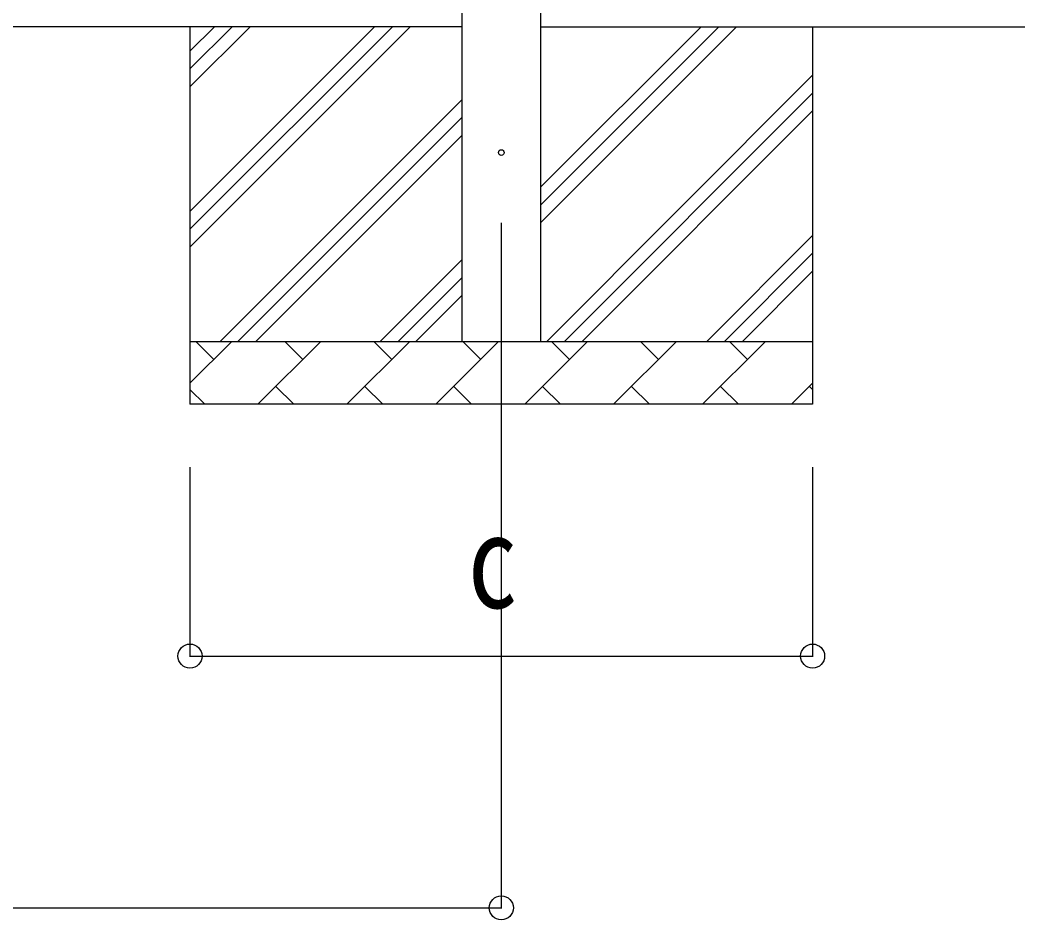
# Model space of a CAD drawing. Units: millimetres, scale not verified. Extents: x -18922 to 18922, y -13365 to 13365.
# Drawn here: x -11451 to -9853, y -2284 to -854 of the extents above; entities that cross this region are included whole.
import ezdxf
from ezdxf.enums import TextEntityAlignment as Align

# ---------------------------------------------------------------- set-up
doc = ezdxf.new("R2010")
doc.units = ezdxf.units.MM
doc.header["$LTSCALE"] = 50
for name, color, linetype in [('0-4_YKK_12', 2, 'Continuous'), ('0-5_YKK_13', 4, 'Continuous'), ('0-6_YKK_A1', 4, 'Continuous'), ('0-7_YKK_D', 6, 'Continuous')]:
    doc.layers.add(name, color=color, linetype=linetype)
doc.styles.add('ＭＳ ゴシック', font='')
doc.styles.get('ＭＳ ゴシック').set_extended_font_data('MS Gothic')

msp = doc.modelspace()

# ---------------------------------------------------------------- linework, layer by layer
at = {"layer": '0-4_YKK_12'}
msp.add_line((-10685.91, -1176.22), (-10685.91, -1676.22), dxfattribs=at)
at = {"layer": '0-5_YKK_13'}
msp.add_circle((-10685.91, -1064.55), 4.5, dxfattribs=at)
at = {"layer": '0-6_YKK_A1'}
for p, q in [((-10748.41, -1364.55), (-10748.41, 1421.45)), ((-10623.41, 1421.45), (-10623.41, -1364.55)), ((-10748.41, -864.55), (-15959.91, -864.55)), ((-11180.91, -864.55), (-11180.91, -1464.55)), ((-11180.91, -1214.6), (-10830.86, -864.55)), ((-11180.91, -1186.32), (-10859.14, -864.55)), ((-11180.91, -1158.03), (-10887.43, -864.55)), ((-11180.91, -960.04), (-11085.42, -864.55)), ((-11180.91, -931.76), (-11113.7, -864.55)), ((-11180.91, -903.47), (-11141.99, -864.55)), ((-10623.41, -864.55), (-9853.41, -864.55)), ((-10623.41, -1176.22), (-10311.74, -864.55)), ((-10623.41, -1119.65), (-10368.31, -864.55)), ((-10623.41, -1147.93), (-10340.03, -864.55)), ((-10190.91, -864.55), (-10190.91, -1464.55)), ((-10613.75, -1364.55), (-10190.91, -941.71)), ((-10585.47, -1364.55), (-10190.91, -969.99)), ((-11132.87, -1364.55), (-10748.41, -980.09)), ((-10557.19, -1364.55), (-10190.91, -998.27)), ((-11104.59, -1364.55), (-10748.41, -1008.37)), ((-11076.3, -1364.55), (-10748.41, -1036.66)), ((-10359.2, -1364.55), (-10190.91, -1196.26)), ((-10330.91, -1364.55), (-10190.91, -1224.55)), ((-10878.31, -1364.55), (-10748.41, -1234.65)), ((-10302.63, -1364.55), (-10190.91, -1252.83)), ((-10850.03, -1364.55), (-10748.41, -1262.93)), ((-10821.74, -1364.55), (-10748.41, -1291.22)), ((-11180.91, -1364.55), (-10190.91, -1364.55)), ((-11180.91, -1431.02), (-11114.44, -1364.55)), ((-11142.99, -1393.1), (-11171.55, -1364.55)), ((-11073.02, -1464.55), (-10973.02, -1364.55)), ((-11001.57, -1393.1), (-11030.12, -1364.55)), ((-10931.6, -1464.55), (-10831.6, -1364.55)), ((-10860.15, -1393.1), (-10888.7, -1364.55)), ((-10790.17, -1464.55), (-10690.17, -1364.55)), ((-10718.73, -1393.1), (-10747.28, -1364.55)), ((-10648.75, -1464.55), (-10548.75, -1364.55)), ((-10577.31, -1393.1), (-10605.86, -1364.55)), ((-10507.33, -1464.55), (-10407.33, -1364.55)), ((-10435.89, -1393.1), (-10464.44, -1364.55)), ((-10365.91, -1464.55), (-10265.91, -1364.55)), ((-10294.46, -1393.1), (-10323.02, -1364.55)), ((-11044.46, -1436), (-11015.91, -1464.55)), ((-10903.04, -1436), (-10874.49, -1464.55)), ((-10761.62, -1436), (-10733.07, -1464.55)), ((-10620.2, -1436), (-10591.65, -1464.55)), ((-10478.78, -1436), (-10450.23, -1464.55)), ((-10337.36, -1436), (-10308.8, -1464.55)), ((-10224.49, -1464.55), (-10190.91, -1430.97)), ((-10195.94, -1436), (-10190.91, -1441.02)), ((-11180.91, -1440.97), (-11157.33, -1464.55)), ((-10190.91, -1464.55), (-11180.91, -1464.55))]:
    msp.add_line(p, q, dxfattribs=at)
at = {"layer": '0-7_YKK_D'}
for p, q in [((-11180.91, -1564.55), (-11180.91, -1865.55)), ((-10685.91, -1564.55), (-10685.91, -2265.55)), ((-10190.91, -1564.55), (-10190.91, -1865.55)), ((-11180.91, -1864.55), (-10190.91, -1864.55)), ((-16022.41, -2264.55), (-10685.91, -2264.55))]:
    msp.add_line(p, q, dxfattribs=at)
for centre in [(-11180.91, -1864.55), (-10190.91, -1864.55), (-10685.91, -2264.55)]:
    msp.add_circle(centre, 19.12, dxfattribs=at)

# ---------------------------------------------------------------- texts
at = {"layer": '0-7_YKK_D', "style": 'ＭＳ ゴシック', "width": 0.8}
msp.add_text('c', height=148.5, dxfattribs=at).set_placement((-10739.91, -1832.55), align=Align.BOTTOM_LEFT)

doc.saveas('drawing.dxf')
